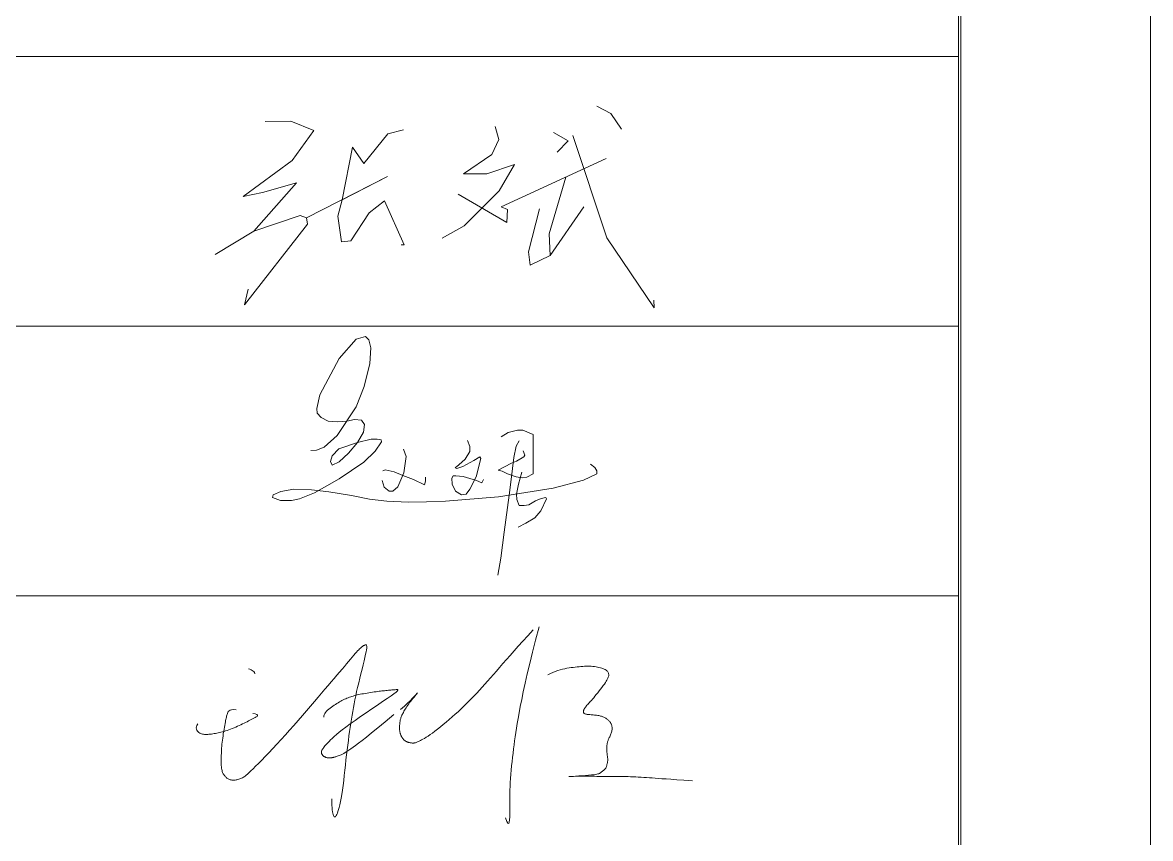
# Model space of a CAD drawing. Header units: millimetres. Extents: x 24 to 5990, y 50 to 4250.
# Drawn here: x 5694.5 to 5990, y 1116.1 to 1329.8 of the extents above; entities that cross this region are included whole.
import ezdxf

# ---------------------------------------------------------------- set-up
doc = ezdxf.new("R2010")
doc.units = ezdxf.units.MM
doc.linetypes.add('XKITLINE00', pattern=[0])
doc.layers.add('DrawingSheet', color=5, linetype='Continuous', lineweight=0)
doc.layers.add('OtherObjectType', color=1, linetype='Continuous', lineweight=0)

# ---------------------------------------------------------------- blocks, each defined once
blk = doc.blocks.new('*A3')
at = {"layer": 'DrawingSheet', "color": 5, "linetype": 'XKITLINE00', "lineweight": 0}
blk.add_line((5990, 50), (5990, 4250), dxfattribs=at)
blk = doc.blocks.new('*A5')
at = {"layer": 'OtherObjectType', "color": 7, "linetype": 'XKITLINE00', "lineweight": 0}
for p, q in [((5990, 50), (5990, 4250)), ((5939.69, 4202.98), (5939.69, 96)), ((5940.31, 4203.49), (5940.31, 96.51)), ((5399, 1320.9), (5939.69, 1320.9)), ((5844.97, 1307.89), (5848.66, 1305.91)), ((5758.09, 1303.87), (5764.81, 1303.97)), ((5764.81, 1303.97), (5770.78, 1301.48)), ((5848.66, 1305.91), (5851.45, 1301.84)), ((5770.78, 1301.48), (5765.12, 1293.6)), ((5783.95, 1292.82), (5790.2, 1300.58)), ((5790.2, 1300.58), (5794.32, 1301.67)), ((5818.36, 1302.52), (5819.29, 1299.14)), ((5833.62, 1300.92), (5837.42, 1298.81)), ((5819.29, 1299.14), (5817.44, 1295.24)), ((5837.42, 1298.81), (5834.6, 1295.85)), ((5838.63, 1300.16), (5847.55, 1273.38)), ((5778.23, 1283.34), (5780.91, 1297.16)), ((5780.91, 1297.16), (5783.95, 1292.82)), ((5817.44, 1295.24), (5810.01, 1290.15)), ((5765.12, 1293.6), (5752.31, 1284.23)), ((5816.14, 1290.15), (5823.42, 1292.58)), ((5823.42, 1292.58), (5819.4, 1285.71)), ((5819.91, 1281.45), (5847.36, 1294.15)), ((5768.9, 1278.58), (5790.12, 1289.41)), ((5790.12, 1289.41), (5778.23, 1283.34)), ((5810.01, 1290.15), (5816.14, 1290.15)), ((5832.47, 1274.38), (5836.85, 1289.29)), ((5766.28, 1287.78), (5755.09, 1275.08)), ((5757.39, 1285.25), (5766.28, 1287.78)), ((5766.28, 1287.78), (5766.28, 1287.78)), ((5819.4, 1285.71), (5810.2, 1276.51)), ((5752.31, 1284.23), (5757.39, 1285.25)), ((5778.23, 1283.34), (5777.08, 1279.02)), ((5785.31, 1279.94), (5789.33, 1283.02)), ((5789.33, 1283.02), (5794.48, 1271.5)), ((5808.61, 1284.83), (5821.38, 1277.41)), ((5780.5, 1272.62), (5785.31, 1279.94)), ((5821.56, 1280.76), (5819.91, 1281.45)), ((5821.38, 1277.41), (5821.56, 1280.76)), ((5829.96, 1280.97), (5827.03, 1269.69)), ((5832.7, 1268.73), (5841.53, 1281.52)), ((5769.13, 1276.91), (5752.62, 1255.79)), ((5755.09, 1275.08), (5767.26, 1279.26)), ((5767.26, 1279.26), (5768.9, 1278.58)), ((5768.9, 1278.58), (5769.13, 1276.91)), ((5777.08, 1279.02), (5778.07, 1272.31)), ((5755.09, 1275.08), (5745, 1268.99)), ((5745, 1268.99), (5755.09, 1275.08)), ((5810.2, 1276.51), (5804.42, 1273.28)), ((5832.7, 1268.73), (5832.47, 1274.38)), ((5778.07, 1272.31), (5780.5, 1272.62)), ((5794.48, 1271.5), (5793.71, 1271.57)), ((5847.55, 1273.38), (5860, 1255)), ((5827.03, 1269.69), (5827.47, 1266.25)), ((5827.47, 1266.25), (5832.7, 1268.73)), ((5752.62, 1255.79), (5753.65, 1259.9)), ((5860, 1255), (5859.86, 1257.08)), ((5399, 1250.27), (5939.69, 1250.27)), ((5784.31, 1247.49), (5781.87, 1246.85)), ((5785.22, 1246.68), (5784.31, 1247.49)), ((5781.87, 1246.85), (5777.43, 1241.78)), ((5785.74, 1244.54), (5785.22, 1246.68)), ((5785.46, 1240.48), (5785.74, 1244.54)), ((5777.43, 1241.78), (5772.36, 1232.26)), ((5784.01, 1234.43), (5785.46, 1240.48)), ((5772.36, 1232.26), (5771.56, 1228.72)), ((5781.9, 1229.12), (5784.01, 1234.43)), ((5771.56, 1228.72), (5771.66, 1227.48)), ((5771.66, 1227.48), (5772.73, 1226.29)), ((5776.96, 1221.64), (5781.9, 1229.12)), ((5772.73, 1226.29), (5774.53, 1225.33)), ((5774.53, 1225.33), (5777.01, 1225.19)), ((5777.01, 1225.19), (5779.43, 1225.38)), ((5779.43, 1225.38), (5781.46, 1225.78)), ((5781.46, 1225.78), (5783.28, 1225.65)), ((5783.28, 1225.65), (5784.12, 1224.52)), ((5784.12, 1224.52), (5783.84, 1222.44)), ((5773.48, 1218.57), (5776.96, 1221.64)), ((5783.84, 1222.44), (5782.25, 1219.78)), ((5782.25, 1219.78), (5785.83, 1220.61)), ((5785.83, 1220.61), (5787.39, 1220.61)), ((5787.39, 1220.61), (5788.44, 1220.51)), ((5788.44, 1220.51), (5788.55, 1219.91)), ((5819.88, 1221.28), (5821.7, 1222.36)), ((5821.7, 1222.36), (5824.2, 1223)), ((5824.2, 1223), (5825.61, 1223)), ((5825.61, 1223), (5828.32, 1221.87)), ((5828.32, 1221.87), (5828.32, 1211.56)), ((5770.04, 1217.71), (5771.54, 1217.75)), ((5771.54, 1217.75), (5773.48, 1218.57)), ((5775.61, 1216.27), (5777.39, 1218.15)), ((5777.39, 1218.15), (5782.25, 1219.78)), ((5782.25, 1219.78), (5779.93, 1216.94)), ((5786.89, 1217.46), (5783.89, 1214.6)), ((5788.55, 1219.91), (5786.89, 1217.46)), ((5794.34, 1218.05), (5795.01, 1216.07)), ((5811.07, 1220.32), (5811.69, 1218.69)), ((5811.69, 1218.69), (5811.69, 1217.41)), ((5823.83, 1218.77), (5823.2, 1215.87)), ((5824.57, 1220.21), (5823.83, 1218.77)), ((5826.07, 1216.46), (5825.68, 1217.59)), ((5775.14, 1214.81), (5775.61, 1216.27)), ((5775.64, 1213.85), (5775.14, 1214.81)), ((5777.46, 1214.7), (5775.64, 1213.85)), ((5779.93, 1216.94), (5777.46, 1214.7)), ((5783.89, 1214.6), (5777.49, 1210.22)), ((5795.01, 1216.07), (5794.42, 1211.8)), ((5810.44, 1215.43), (5808.82, 1213.94)), ((5809.87, 1213.52), (5812.74, 1215.1)), ((5811.69, 1217.41), (5810.44, 1215.43)), ((5812.74, 1215.1), (5814.33, 1215.98)), ((5814.58, 1215.57), (5813.31, 1210.76)), ((5814.33, 1215.98), (5814.58, 1215.57)), ((5823.2, 1215.87), (5822.47, 1210.09)), ((5822.64, 1214.38), (5823.95, 1214.9)), ((5823.95, 1214.9), (5825.87, 1215.99)), ((5825.87, 1215.99), (5826.07, 1216.46)), ((5788.91, 1212.34), (5789.51, 1212.61)), ((5789.51, 1212.61), (5791.85, 1212.08)), ((5791.85, 1212.08), (5794.15, 1211.17)), ((5794.42, 1211.8), (5792.84, 1208.19)), ((5808.82, 1213.94), (5807.86, 1213.17)), ((5807.86, 1213.17), (5808.29, 1212.98)), ((5808.29, 1212.98), (5809.87, 1213.52)), ((5819.09, 1212.5), (5822.64, 1214.38)), ((5820.13, 1212.29), (5819.09, 1212.5)), ((5821.59, 1211.55), (5820.13, 1212.29)), ((5825.32, 1212.01), (5824.41, 1208.89)), ((5828.32, 1211.56), (5826.64, 1210.71)), ((5844.42, 1213.25), (5843.29, 1214.07)), ((5845, 1212.31), (5844.42, 1213.25)), ((5844.92, 1211.53), (5845, 1212.31)), ((5777.49, 1210.22), (5771, 1206.57)), ((5789.24, 1208.05), (5788.69, 1209.85)), ((5794.15, 1211.17), (5796.94, 1210.1)), ((5796.94, 1210.1), (5799.85, 1208.72)), ((5799.85, 1208.72), (5800.07, 1209.67)), ((5800.07, 1209.67), (5800.07, 1210.71)), ((5806.94, 1210.4), (5807.28, 1211.08)), ((5807.06, 1208.83), (5806.94, 1210.4)), ((5807.93, 1207.03), (5807.06, 1208.83)), ((5807.28, 1211.08), (5808.01, 1211.08)), ((5808.01, 1211.08), (5809.9, 1210.84)), ((5809.9, 1210.84), (5813.41, 1209.86)), ((5813.31, 1210.76), (5811.68, 1207.51)), ((5813.41, 1209.86), (5814.81, 1209.22)), ((5814.81, 1209.22), (5815.24, 1210.08)), ((5823.84, 1210.8), (5821.59, 1211.55)), ((5822.47, 1210.09), (5821.98, 1205.95)), ((5825.49, 1210.5), (5823.84, 1210.8)), ((5824.41, 1208.89), (5823.95, 1206.27)), ((5826.64, 1210.71), (5825.49, 1210.5)), ((5833.52, 1207.81), (5841.5, 1209.9)), ((5841.5, 1209.9), (5844.92, 1211.53)), ((5760, 1205.36), (5760.15, 1206.03)), ((5760.15, 1206.03), (5762.17, 1206.95)), ((5762.17, 1206.95), (5765.53, 1207.55)), ((5765.53, 1207.55), (5770.16, 1207.42)), ((5771, 1206.57), (5767.08, 1205.03)), ((5770.16, 1207.42), (5774.76, 1206.83)), ((5774.76, 1206.83), (5780.64, 1205.88)), ((5780.64, 1205.88), (5785.37, 1204.96)), ((5790.52, 1207.03), (5789.24, 1208.05)), ((5791.53, 1207.03), (5790.52, 1207.03)), ((5792.84, 1208.19), (5791.53, 1207.03)), ((5809.5, 1206.07), (5807.93, 1207.03)), ((5810.7, 1206.28), (5809.5, 1206.07)), ((5811.68, 1207.51), (5810.7, 1206.28)), ((5819.22, 1205.55), (5833.52, 1207.81)), ((5821.98, 1205.95), (5820.72, 1196.29)), ((5823.95, 1206.27), (5823.99, 1204.85)), ((5762.12, 1204.55), (5760, 1205.36)), ((5764.94, 1204.55), (5762.12, 1204.55)), ((5767.08, 1205.03), (5764.94, 1204.55)), ((5785.37, 1204.96), (5789.92, 1204.43)), ((5789.92, 1204.43), (5795.56, 1204.14)), ((5795.56, 1204.14), (5800.3, 1204.26)), ((5800.3, 1204.26), (5805.3, 1204.45)), ((5805.3, 1204.45), (5819.22, 1205.55)), ((5823.99, 1204.85), (5824.57, 1203.31)), ((5824.57, 1203.31), (5825.95, 1203.31)), ((5825.95, 1203.31), (5827.14, 1203.46)), ((5827.14, 1203.46), (5828.86, 1204.53)), ((5828.86, 1204.53), (5830.38, 1205.13)), ((5831.79, 1205), (5830.29, 1201.91)), ((5830.38, 1205.13), (5831.59, 1205.33)), ((5831.59, 1205.33), (5831.79, 1205)), ((5828.71, 1200.07), (5826.37, 1198.62)), ((5830.29, 1201.91), (5828.71, 1200.07)), ((5826.37, 1198.62), (5824.33, 1197.62)), ((5820.72, 1196.29), (5819.81, 1189.44)), ((5819.81, 1189.44), (5819.05, 1185)), ((5399, 1179.64), (5939.69, 1179.64)), ((5826.85, 1169.16), (5828.24, 1170.67)), ((5829.82, 1171.48), (5828.9, 1168.02)), ((5824.38, 1166.42), (5825.57, 1167.75)), ((5825.57, 1167.75), (5826.85, 1169.16)), ((5828.9, 1168.02), (5828.09, 1164.82)), ((5781.28, 1164.05), (5781.65, 1164.48)), ((5781.65, 1164.48), (5781.99, 1164.85)), ((5781.99, 1164.85), (5782.29, 1165.18)), ((5782.29, 1165.18), (5782.56, 1165.46)), ((5782.56, 1165.46), (5782.8, 1165.7)), ((5782.8, 1165.7), (5783.02, 1165.91)), ((5783.02, 1165.91), (5783.22, 1166.08)), ((5783.22, 1166.08), (5783.39, 1166.23)), ((5783.39, 1166.23), (5783.56, 1166.36)), ((5783.56, 1166.36), (5783.71, 1166.48)), ((5783.71, 1166.48), (5783.85, 1166.57)), ((5783.85, 1166.57), (5783.99, 1166.65)), ((5783.99, 1166.65), (5784.11, 1166.71)), ((5784.11, 1166.71), (5784.22, 1166.75)), ((5784.39, 1164.31), (5784.21, 1163.5)), ((5784.22, 1166.75), (5784.33, 1166.77)), ((5784.33, 1166.77), (5784.42, 1166.77)), ((5784.53, 1164.98), (5784.39, 1164.31)), ((5784.42, 1166.77), (5784.5, 1166.74)), ((5784.5, 1166.74), (5784.57, 1166.69)), ((5784.62, 1165.51), (5784.53, 1164.98)), ((5784.57, 1166.69), (5784.63, 1166.6)), ((5784.67, 1165.92), (5784.62, 1165.51)), ((5784.63, 1166.6), (5784.67, 1166.45)), ((5784.67, 1166.45), (5784.68, 1166.23)), ((5784.68, 1166.23), (5784.67, 1165.92)), ((5822.24, 1164.02), (5823.27, 1165.18)), ((5823.27, 1165.18), (5824.38, 1166.42)), ((5828.09, 1164.82), (5827.37, 1161.88)), ((5778.82, 1161.15), (5779.39, 1161.83)), ((5779.39, 1161.83), (5779.92, 1162.46)), ((5779.92, 1162.46), (5780.41, 1163.04)), ((5780.41, 1163.04), (5780.86, 1163.57)), ((5780.86, 1163.57), (5781.28, 1164.05)), ((5783.73, 1161.51), (5783.45, 1160.39)), ((5783.98, 1162.55), (5783.73, 1161.51)), ((5784.21, 1163.5), (5783.98, 1162.55)), ((5819.49, 1160.87), (5820.36, 1161.87)), ((5820.36, 1161.87), (5821.27, 1162.91)), ((5821.27, 1162.91), (5822.24, 1164.02)), ((5827.37, 1161.88), (5826.73, 1159.18)), ((5753.7, 1160.52), (5754.06, 1160.4)), ((5754.06, 1160.4), (5754.38, 1160.25)), ((5754.38, 1160.25), (5754.66, 1160.1)), ((5754.66, 1160.1), (5754.9, 1159.93)), ((5754.9, 1159.93), (5755.1, 1159.76)), ((5755.1, 1159.76), (5755.24, 1159.58)), ((5755.24, 1159.58), (5755.33, 1159.4)), ((5755.33, 1159.4), (5755.36, 1159.23)), ((5776.15, 1158), (5776.87, 1158.86)), ((5776.87, 1158.86), (5777.56, 1159.66)), ((5777.56, 1159.66), (5778.21, 1160.43)), ((5778.21, 1160.43), (5778.82, 1161.15)), ((5783.16, 1159.22), (5782.86, 1158.02)), ((5783.45, 1160.39), (5783.16, 1159.22)), ((5817.08, 1158.12), (5817.86, 1159)), ((5817.86, 1159), (5818.66, 1159.92)), ((5818.66, 1159.92), (5819.49, 1160.87)), ((5826.73, 1159.18), (5826.17, 1156.72)), ((5832.14, 1158.89), (5832.79, 1159.25)), ((5832.79, 1159.25), (5833.43, 1159.56)), ((5833.43, 1159.56), (5834.07, 1159.82)), ((5834.07, 1159.82), (5834.7, 1160.04)), ((5834.7, 1160.04), (5835.32, 1160.22)), ((5835.32, 1160.22), (5835.93, 1160.38)), ((5835.93, 1160.38), (5836.53, 1160.51)), ((5836.53, 1160.51), (5837.11, 1160.63)), ((5837.11, 1160.63), (5837.68, 1160.73)), ((5837.68, 1160.73), (5838.23, 1160.82)), ((5838.23, 1160.82), (5838.77, 1160.89)), ((5838.77, 1160.89), (5839.29, 1160.96)), ((5839.29, 1160.96), (5839.8, 1161.02)), ((5839.8, 1161.02), (5840.3, 1161.06)), ((5840.3, 1161.06), (5840.79, 1161.1)), ((5840.79, 1161.1), (5841.26, 1161.13)), ((5841.26, 1161.13), (5841.73, 1161.16)), ((5841.73, 1161.16), (5842.19, 1161.17)), ((5842.19, 1161.17), (5842.63, 1161.18)), ((5842.63, 1161.18), (5843.07, 1161.18)), ((5843.07, 1161.18), (5843.5, 1161.16)), ((5843.5, 1161.16), (5843.92, 1161.13)), ((5843.92, 1161.13), (5844.34, 1161.09)), ((5844.34, 1161.09), (5844.74, 1161.04)), ((5844.74, 1161.04), (5845.14, 1160.97)), ((5845.14, 1160.97), (5845.52, 1160.88)), ((5845.52, 1160.88), (5845.89, 1160.79)), ((5845.89, 1160.79), (5846.24, 1160.68)), ((5846.24, 1160.68), (5846.57, 1160.56)), ((5846.57, 1160.56), (5846.87, 1160.43)), ((5846.87, 1160.43), (5847.14, 1160.3)), ((5847.14, 1160.3), (5847.37, 1160.16)), ((5847.37, 1160.16), (5847.56, 1160.01)), ((5847.56, 1160.01), (5847.72, 1159.86)), ((5847.72, 1159.86), (5847.84, 1159.71)), ((5847.84, 1159.71), (5847.94, 1159.55)), ((5847.94, 1159.55), (5848.01, 1159.39)), ((5848.02, 1158.51), (5847.97, 1158.31)), ((5848.01, 1159.39), (5848.05, 1159.22)), ((5848.06, 1158.7), (5848.02, 1158.51)), ((5848.05, 1159.22), (5848.07, 1159.05)), ((5848.07, 1158.88), (5848.06, 1158.7)), ((5848.07, 1159.05), (5848.07, 1158.88)), ((5773.73, 1155.17), (5774.58, 1156.16)), ((5774.58, 1156.16), (5775.38, 1157.1)), ((5775.38, 1157.1), (5776.15, 1158)), ((5782.29, 1155.65), (5782.03, 1154.53)), ((5782.57, 1156.82), (5782.29, 1155.65)), ((5782.86, 1158.02), (5782.57, 1156.82)), ((5814.19, 1154.89), (5814.89, 1155.66)), ((5814.89, 1155.66), (5815.6, 1156.45)), ((5815.6, 1156.45), (5816.33, 1157.27)), ((5816.33, 1157.27), (5817.08, 1158.12)), ((5826.17, 1156.72), (5825.69, 1154.48)), ((5846.29, 1155.64), (5845.93, 1155.17)), ((5846.62, 1156.09), (5846.29, 1155.64)), ((5846.93, 1156.52), (5846.62, 1156.09)), ((5847.2, 1156.91), (5846.93, 1156.52)), ((5847.43, 1157.26), (5847.2, 1156.91)), ((5847.62, 1157.57), (5847.43, 1157.26)), ((5847.77, 1157.84), (5847.62, 1157.57)), ((5847.88, 1158.09), (5847.77, 1157.84)), ((5847.97, 1158.31), (5847.88, 1158.09)), ((5770.95, 1151.91), (5771.92, 1153.04)), ((5771.92, 1153.04), (5772.85, 1154.13)), ((5772.85, 1154.13), (5773.73, 1155.17)), ((5778.52, 1152.37), (5778.85, 1152.53)), ((5778.85, 1152.53), (5779.18, 1152.68)), ((5779.18, 1152.68), (5779.5, 1152.81)), ((5779.5, 1152.81), (5779.82, 1152.94)), ((5779.82, 1152.94), (5780.14, 1153.06)), ((5780.14, 1153.06), (5780.47, 1153.18)), ((5780.47, 1153.18), (5780.79, 1153.28)), ((5780.79, 1153.28), (5781.12, 1153.38)), ((5781.12, 1153.38), (5781.46, 1153.48)), ((5781.46, 1153.48), (5781.81, 1153.57)), ((5781.8, 1153.44), (5781.58, 1152.39)), ((5782.03, 1154.53), (5781.8, 1153.44)), ((5781.81, 1153.57), (5782.18, 1153.66)), ((5782.18, 1153.66), (5782.56, 1153.74)), ((5782.56, 1153.74), (5782.95, 1153.83)), ((5782.95, 1153.83), (5783.38, 1153.91)), ((5783.38, 1153.91), (5783.82, 1153.99)), ((5783.82, 1153.99), (5784.28, 1154.08)), ((5784.28, 1154.08), (5784.76, 1154.16)), ((5784.76, 1154.16), (5785.24, 1154.24)), ((5785.24, 1154.24), (5785.72, 1154.31)), ((5785.72, 1154.31), (5786.2, 1154.39)), ((5786.2, 1154.39), (5786.66, 1154.45)), ((5786.66, 1154.45), (5787.11, 1154.51)), ((5787.11, 1154.51), (5787.53, 1154.57)), ((5787.53, 1154.57), (5787.92, 1154.62)), ((5787.92, 1154.62), (5788.3, 1154.66)), ((5788.3, 1154.66), (5788.66, 1154.7)), ((5788.66, 1154.7), (5789.01, 1154.74)), ((5790.04, 1152.72), (5788.83, 1151.9)), ((5789.01, 1154.74), (5789.35, 1154.78)), ((5789.35, 1154.78), (5789.68, 1154.81)), ((5789.68, 1154.81), (5790.01, 1154.84)), ((5790.01, 1154.84), (5790.34, 1154.87)), ((5791.05, 1153.42), (5790.04, 1152.72)), ((5790.34, 1154.87), (5790.66, 1154.9)), ((5790.66, 1154.9), (5790.98, 1154.93)), ((5790.98, 1154.93), (5791.29, 1154.96)), ((5791.81, 1153.97), (5791.05, 1153.42)), ((5791.29, 1154.96), (5791.58, 1154.99)), ((5791.58, 1154.99), (5791.86, 1155.01)), ((5792.34, 1154.39), (5791.81, 1153.97)), ((5791.86, 1155.01), (5792.13, 1155.03)), ((5792.13, 1155.03), (5792.38, 1155.05)), ((5792.67, 1154.68), (5792.34, 1154.39)), ((5792.38, 1155.05), (5792.6, 1155.06)), ((5792.6, 1155.06), (5792.77, 1155.05)), ((5792.84, 1154.88), (5792.67, 1154.68)), ((5792.77, 1155.05), (5792.86, 1154.99)), ((5792.86, 1154.99), (5792.84, 1154.88)), ((5796.1, 1152.24), (5796.7, 1152.84)), ((5796.76, 1152.76), (5796.47, 1152.38)), ((5796.7, 1152.84), (5797.18, 1153.34)), ((5797.06, 1153.12), (5796.76, 1152.76)), ((5797.34, 1153.46), (5797.06, 1153.12)), ((5797.18, 1153.34), (5797.54, 1153.73)), ((5797.58, 1153.75), (5797.34, 1153.46)), ((5797.54, 1153.73), (5797.8, 1154.01)), ((5797.78, 1153.99), (5797.58, 1153.75)), ((5797.91, 1154.15), (5797.78, 1153.99)), ((5797.8, 1154.01), (5797.94, 1154.17)), ((5797.97, 1154.21), (5797.91, 1154.15)), ((5797.94, 1154.17), (5797.97, 1154.21)), ((5811.44, 1152), (5812.13, 1152.7)), ((5812.13, 1152.7), (5812.81, 1153.41)), ((5812.81, 1153.41), (5813.5, 1154.14)), ((5813.5, 1154.14), (5814.19, 1154.89)), ((5825.27, 1152.45), (5824.91, 1150.62)), ((5825.69, 1154.48), (5825.27, 1152.45)), ((5843.81, 1152.58), (5843.52, 1152.24)), ((5844.13, 1152.94), (5843.81, 1152.58)), ((5844.46, 1153.34), (5844.13, 1152.94)), ((5844.82, 1153.77), (5844.46, 1153.34)), ((5845.19, 1154.23), (5844.82, 1153.77)), ((5845.56, 1154.7), (5845.19, 1154.23)), ((5845.93, 1155.17), (5845.56, 1154.7)), ((5748.6, 1149.5), (5748.4, 1149.3)), ((5748.89, 1149.66), (5748.6, 1149.5)), ((5749.28, 1149.77), (5748.89, 1149.66)), ((5749.8, 1149.82), (5749.28, 1149.77)), ((5750.48, 1149.8), (5749.8, 1149.82)), ((5767.81, 1148.24), (5768.88, 1149.5)), ((5768.88, 1149.5), (5769.93, 1150.72)), ((5769.93, 1150.72), (5770.95, 1151.91)), ((5774.14, 1149.39), (5774.42, 1149.67)), ((5774.42, 1149.67), (5774.74, 1149.95)), ((5774.74, 1149.95), (5775.07, 1150.21)), ((5775.07, 1150.21), (5775.41, 1150.47)), ((5775.41, 1150.47), (5775.75, 1150.72)), ((5775.75, 1150.72), (5776.1, 1150.96)), ((5776.1, 1150.96), (5776.45, 1151.2)), ((5776.45, 1151.2), (5776.81, 1151.42)), ((5776.81, 1151.42), (5777.16, 1151.63)), ((5777.16, 1151.63), (5777.51, 1151.83)), ((5777.51, 1151.83), (5777.85, 1152.03)), ((5777.85, 1152.03), (5778.19, 1152.2)), ((5778.19, 1152.2), (5778.52, 1152.37)), ((5781.18, 1150.35), (5781, 1149.34)), ((5781.37, 1151.36), (5781.18, 1150.35)), ((5781.58, 1152.39), (5781.37, 1151.36)), ((5786.02, 1150), (5784.52, 1148.99)), ((5787.47, 1150.98), (5786.02, 1150)), ((5788.83, 1151.9), (5787.47, 1150.98)), ((5793.55, 1149.88), (5794.53, 1150.75)), ((5794.6, 1149.66), (5794.43, 1149.37)), ((5794.53, 1150.75), (5795.37, 1151.54)), ((5794.78, 1149.96), (5794.6, 1149.66)), ((5794.98, 1150.27), (5794.78, 1149.96)), ((5795.19, 1150.6), (5794.98, 1150.27)), ((5795.42, 1150.94), (5795.19, 1150.6)), ((5795.37, 1151.54), (5796.1, 1152.24)), ((5795.66, 1151.29), (5795.42, 1150.94)), ((5795.92, 1151.65), (5795.66, 1151.29)), ((5796.19, 1152.01), (5795.92, 1151.65)), ((5796.47, 1152.38), (5796.19, 1152.01)), ((5808.6, 1149.27), (5809.33, 1149.94)), ((5809.33, 1149.94), (5810.04, 1150.62)), ((5810.04, 1150.62), (5810.75, 1151.31)), ((5810.75, 1151.31), (5811.44, 1152)), ((5824.91, 1150.62), (5824.6, 1148.99)), ((5841.49, 1149.57), (5841.46, 1149.44)), ((5841.53, 1149.7), (5841.49, 1149.57)), ((5841.58, 1149.83), (5841.53, 1149.7)), ((5841.65, 1149.96), (5841.58, 1149.83)), ((5841.73, 1150.1), (5841.65, 1149.96)), ((5841.82, 1150.24), (5841.73, 1150.1)), ((5841.93, 1150.4), (5841.82, 1150.24)), ((5842.06, 1150.56), (5841.93, 1150.4)), ((5842.2, 1150.74), (5842.06, 1150.56)), ((5842.37, 1150.94), (5842.2, 1150.74)), ((5842.56, 1151.16), (5842.37, 1150.94)), ((5842.77, 1151.39), (5842.56, 1151.16)), ((5843, 1151.65), (5842.77, 1151.39)), ((5843.25, 1151.93), (5843, 1151.65)), ((5843.52, 1152.24), (5843.25, 1151.93)), ((5747.63, 1146.58), (5747.55, 1146.16)), ((5747.7, 1146.94), (5747.63, 1146.58)), ((5747.77, 1147.27), (5747.7, 1146.94)), ((5747.84, 1147.56), (5747.77, 1147.27)), ((5747.91, 1147.83), (5747.84, 1147.56)), ((5747.97, 1148.09), (5747.91, 1147.83)), ((5748.04, 1148.34), (5747.97, 1148.09)), ((5748.1, 1148.58), (5748.04, 1148.34)), ((5748.17, 1148.83), (5748.1, 1148.58)), ((5748.26, 1149.07), (5748.17, 1148.83)), ((5748.4, 1149.3), (5748.26, 1149.07)), ((5752.95, 1146.46), (5753.32, 1146.65)), ((5753.32, 1146.65), (5753.67, 1146.84)), ((5753.67, 1146.84), (5754.02, 1147.02)), ((5754.02, 1147.02), (5754.37, 1147.2)), ((5754.37, 1147.2), (5754.71, 1147.38)), ((5754.71, 1147.38), (5755.06, 1147.55)), ((5755.46, 1148.68), (5754.79, 1148.84)), ((5755.06, 1147.55), (5755.4, 1147.72)), ((5755.4, 1147.72), (5755.71, 1147.89)), ((5755.87, 1148.52), (5755.46, 1148.68)), ((5755.71, 1147.89), (5755.95, 1148.05)), ((5756.06, 1148.37), (5755.87, 1148.52)), ((5755.95, 1148.05), (5756.08, 1148.21)), ((5756.08, 1148.21), (5756.06, 1148.37)), ((5765.59, 1145.7), (5766.71, 1146.97)), ((5766.71, 1146.97), (5767.81, 1148.24)), ((5773.41, 1147.83), (5773.43, 1148.16)), ((5773.43, 1148.16), (5773.52, 1148.48)), ((5773.52, 1148.48), (5773.68, 1148.79)), ((5773.68, 1148.79), (5773.88, 1149.1)), ((5773.88, 1149.1), (5774.14, 1149.39)), ((5781.63, 1147), (5780.33, 1146.09)), ((5780.66, 1147.29), (5780.5, 1146.25)), ((5780.83, 1148.32), (5780.66, 1147.29)), ((5781, 1149.34), (5780.83, 1148.32)), ((5783.04, 1147.98), (5781.63, 1147)), ((5784.52, 1148.99), (5783.04, 1147.98)), ((5787.54, 1145.03), (5789.47, 1146.62)), ((5789.47, 1146.62), (5791.77, 1148.51)), ((5793.4, 1146.71), (5793.37, 1146.52)), ((5793.43, 1146.9), (5793.4, 1146.71)), ((5793.47, 1147.1), (5793.43, 1146.9)), ((5793.52, 1147.29), (5793.47, 1147.1)), ((5793.58, 1147.49), (5793.52, 1147.29)), ((5793.64, 1147.7), (5793.58, 1147.49)), ((5793.72, 1147.91), (5793.64, 1147.7)), ((5793.81, 1148.13), (5793.72, 1147.91)), ((5793.91, 1148.36), (5793.81, 1148.13)), ((5794.02, 1148.59), (5793.91, 1148.36)), ((5794.14, 1148.84), (5794.02, 1148.59)), ((5794.28, 1149.1), (5794.14, 1148.84)), ((5794.43, 1149.37), (5794.28, 1149.1)), ((5804.73, 1145.91), (5805.51, 1146.56)), ((5805.51, 1146.56), (5806.3, 1147.22)), ((5806.3, 1147.22), (5807.08, 1147.9)), ((5807.08, 1147.9), (5807.85, 1148.59)), ((5807.85, 1148.59), (5808.6, 1149.27)), ((5824.33, 1147.52), (5824.1, 1146.18)), ((5824.6, 1148.99), (5824.33, 1147.52)), ((5841.46, 1149.44), (5841.45, 1149.31)), ((5841.45, 1149.31), (5841.46, 1149.2)), ((5841.46, 1149.2), (5841.48, 1149.08)), ((5841.48, 1149.08), (5841.52, 1148.98)), ((5841.52, 1148.98), (5841.58, 1148.89)), ((5841.58, 1148.89), (5841.67, 1148.81)), ((5841.67, 1148.81), (5841.78, 1148.74)), ((5841.78, 1148.74), (5841.92, 1148.69)), ((5841.92, 1148.69), (5842.07, 1148.64)), ((5842.07, 1148.64), (5842.25, 1148.61)), ((5842.25, 1148.61), (5842.45, 1148.58)), ((5842.45, 1148.58), (5842.67, 1148.55)), ((5842.67, 1148.55), (5842.91, 1148.53)), ((5842.91, 1148.53), (5843.16, 1148.51)), ((5843.16, 1148.51), (5843.44, 1148.48)), ((5843.44, 1148.48), (5843.72, 1148.46)), ((5843.72, 1148.46), (5844.01, 1148.43)), ((5844.01, 1148.43), (5844.31, 1148.4)), ((5844.31, 1148.4), (5844.6, 1148.37)), ((5844.6, 1148.37), (5844.89, 1148.34)), ((5844.89, 1148.34), (5845.18, 1148.29)), ((5845.18, 1148.29), (5845.45, 1148.25)), ((5845.45, 1148.25), (5845.7, 1148.2)), ((5845.7, 1148.2), (5845.94, 1148.14)), ((5845.94, 1148.14), (5846.16, 1148.08)), ((5846.16, 1148.08), (5846.37, 1148.01)), ((5846.37, 1148.01), (5846.57, 1147.94)), ((5846.57, 1147.94), (5846.77, 1147.85)), ((5846.77, 1147.85), (5846.95, 1147.76)), ((5846.95, 1147.76), (5847.13, 1147.66)), ((5847.13, 1147.66), (5847.31, 1147.55)), ((5847.31, 1147.55), (5847.48, 1147.44)), ((5847.48, 1147.44), (5847.64, 1147.32)), ((5847.64, 1147.32), (5847.8, 1147.2)), ((5847.8, 1147.2), (5847.95, 1147.07)), ((5847.95, 1147.07), (5848.08, 1146.94)), ((5848.08, 1146.94), (5848.21, 1146.81)), ((5848.21, 1146.81), (5848.32, 1146.68)), ((5848.32, 1146.68), (5848.42, 1146.55)), ((5848.42, 1146.55), (5848.51, 1146.43)), ((5740.03, 1145.34), (5740, 1145.01)), ((5740, 1145.01), (5740.05, 1144.71)), ((5740.16, 1145.69), (5740.03, 1145.34)), ((5740.05, 1144.71), (5740.16, 1144.44)), ((5740.39, 1146.07), (5740.16, 1145.69)), ((5740.16, 1144.44), (5740.31, 1144.21)), ((5740.31, 1144.21), (5740.51, 1144)), ((5740.51, 1144), (5740.72, 1143.82)), ((5740.72, 1143.82), (5740.94, 1143.67)), ((5740.94, 1143.67), (5741.17, 1143.55)), ((5744.66, 1143.53), (5745.02, 1143.59)), ((5745.02, 1143.59), (5745.38, 1143.66)), ((5745.38, 1143.66), (5745.74, 1143.74)), ((5745.74, 1143.74), (5746.11, 1143.82)), ((5746.11, 1143.82), (5746.49, 1143.91)), ((5746.49, 1143.91), (5746.88, 1144.01)), ((5746.88, 1144.01), (5747.28, 1144.11)), ((5747.19, 1144.1), (5747.1, 1143.52)), ((5747.28, 1144.66), (5747.19, 1144.1)), ((5747.37, 1145.2), (5747.28, 1144.66)), ((5747.28, 1144.11), (5747.69, 1144.24)), ((5747.46, 1145.7), (5747.37, 1145.2)), ((5747.55, 1146.16), (5747.46, 1145.7)), ((5747.69, 1144.24), (5748.11, 1144.37)), ((5748.11, 1144.37), (5748.54, 1144.52)), ((5748.54, 1144.52), (5748.99, 1144.68)), ((5748.99, 1144.68), (5749.45, 1144.86)), ((5749.45, 1144.86), (5749.91, 1145.05)), ((5749.91, 1145.05), (5750.38, 1145.24)), ((5750.38, 1145.24), (5750.84, 1145.45)), ((5750.84, 1145.45), (5751.29, 1145.65)), ((5751.29, 1145.65), (5751.73, 1145.86)), ((5751.73, 1145.86), (5752.16, 1146.06)), ((5752.16, 1146.06), (5752.56, 1146.26)), ((5752.56, 1146.26), (5752.95, 1146.46)), ((5763.36, 1143.17), (5764.48, 1144.43)), ((5764.48, 1144.43), (5765.59, 1145.7)), ((5777.41, 1143.87), (5776.71, 1143.28)), ((5778.24, 1144.52), (5777.41, 1143.87)), ((5779.21, 1145.26), (5778.24, 1144.52)), ((5780.33, 1146.09), (5779.21, 1145.26)), ((5780.18, 1144.07), (5780.02, 1142.93)), ((5780.34, 1145.17), (5780.18, 1144.07)), ((5780.5, 1146.25), (5780.34, 1145.17)), ((5784.58, 1142.63), (5785.92, 1143.71)), ((5785.92, 1143.71), (5787.54, 1145.03)), ((5793.28, 1145.16), (5793.27, 1144.97)), ((5793.27, 1144.97), (5793.28, 1144.78)), ((5793.29, 1145.55), (5793.28, 1145.36)), ((5793.28, 1145.36), (5793.28, 1145.16)), ((5793.28, 1144.78), (5793.29, 1144.6)), ((5793.3, 1145.75), (5793.29, 1145.55)), ((5793.29, 1144.6), (5793.3, 1144.42)), ((5793.31, 1145.94), (5793.3, 1145.75)), ((5793.3, 1144.42), (5793.31, 1144.25)), ((5793.33, 1146.14), (5793.31, 1145.94)), ((5793.31, 1144.25), (5793.34, 1144.08)), ((5793.35, 1146.33), (5793.33, 1146.14)), ((5793.34, 1144.08), (5793.36, 1143.91)), ((5793.37, 1146.52), (5793.35, 1146.33)), ((5793.36, 1143.91), (5793.4, 1143.75)), ((5793.4, 1143.75), (5793.43, 1143.6)), ((5793.43, 1143.6), (5793.48, 1143.44)), ((5801.29, 1143.26), (5801.89, 1143.68)), ((5801.89, 1143.68), (5802.54, 1144.17)), ((5802.54, 1144.17), (5803.23, 1144.71)), ((5803.23, 1144.71), (5803.97, 1145.29)), ((5803.97, 1145.29), (5804.73, 1145.91)), ((5823.73, 1143.82), (5823.58, 1142.73)), ((5823.9, 1144.96), (5823.73, 1143.82)), ((5824.1, 1146.18), (5823.9, 1144.96)), ((5848.51, 1146.43), (5848.59, 1146.3)), ((5848.59, 1146.3), (5848.65, 1146.18)), ((5848.72, 1143.68), (5848.63, 1143.44)), ((5848.65, 1146.18), (5848.71, 1146.06)), ((5848.71, 1146.06), (5848.76, 1145.93)), ((5848.8, 1143.93), (5848.72, 1143.68)), ((5848.76, 1145.93), (5848.81, 1145.8)), ((5848.87, 1144.16), (5848.8, 1143.93)), ((5848.81, 1145.8), (5848.85, 1145.67)), ((5848.85, 1145.67), (5848.89, 1145.54)), ((5848.92, 1144.38), (5848.87, 1144.16)), ((5848.89, 1145.54), (5848.93, 1145.4)), ((5848.96, 1144.58), (5848.92, 1144.38)), ((5848.93, 1145.4), (5848.95, 1145.26)), ((5848.95, 1145.26), (5848.97, 1145.1)), ((5848.98, 1144.77), (5848.96, 1144.58)), ((5848.97, 1145.1), (5848.98, 1144.94)), ((5848.98, 1144.94), (5848.98, 1144.77)), ((5741.17, 1143.55), (5741.4, 1143.46)), ((5741.4, 1143.46), (5741.65, 1143.39)), ((5741.65, 1143.39), (5741.9, 1143.35)), ((5741.9, 1143.35), (5742.16, 1143.32)), ((5742.16, 1143.32), (5742.43, 1143.31)), ((5742.43, 1143.31), (5742.72, 1143.31)), ((5742.72, 1143.31), (5743.02, 1143.32)), ((5743.02, 1143.32), (5743.33, 1143.35)), ((5743.33, 1143.35), (5743.65, 1143.38)), ((5743.65, 1143.38), (5743.98, 1143.42)), ((5743.98, 1143.42), (5744.32, 1143.47)), ((5744.32, 1143.47), (5744.66, 1143.53)), ((5746.75, 1140.73), (5746.7, 1140.23)), ((5746.8, 1141.25), (5746.75, 1140.73)), ((5746.86, 1141.8), (5746.8, 1141.25)), ((5746.94, 1142.36), (5746.86, 1141.8)), ((5747.02, 1142.94), (5746.94, 1142.36)), ((5747.1, 1143.52), (5747.02, 1142.94)), ((5760.09, 1139.62), (5761.16, 1140.76)), ((5761.16, 1140.76), (5762.25, 1141.95)), ((5762.25, 1141.95), (5763.36, 1143.17)), ((5774.2, 1140.84), (5773.95, 1140.56)), ((5774.5, 1141.15), (5774.2, 1140.84)), ((5774.82, 1141.5), (5774.5, 1141.15)), ((5775.19, 1141.87), (5774.82, 1141.5)), ((5775.62, 1142.29), (5775.19, 1141.87)), ((5776.12, 1142.76), (5775.62, 1142.29)), ((5776.71, 1143.28), (5776.12, 1142.76)), ((5779.86, 1141.76), (5779.7, 1140.55)), ((5780.02, 1142.93), (5779.86, 1141.76)), ((5781.77, 1140.44), (5782.55, 1141.03)), ((5782.55, 1141.03), (5783.47, 1141.75)), ((5783.47, 1141.75), (5784.58, 1142.63)), ((5793.48, 1143.44), (5793.53, 1143.3)), ((5793.53, 1143.3), (5793.59, 1143.15)), ((5793.59, 1143.15), (5793.65, 1143.01)), ((5793.65, 1143.01), (5793.72, 1142.87)), ((5793.72, 1142.87), (5793.79, 1142.74)), ((5793.79, 1142.74), (5793.87, 1142.61)), ((5793.87, 1142.61), (5793.95, 1142.49)), ((5793.95, 1142.49), (5794.04, 1142.37)), ((5794.04, 1142.37), (5794.13, 1142.25)), ((5794.13, 1142.25), (5794.22, 1142.14)), ((5794.22, 1142.14), (5794.32, 1142.03)), ((5794.32, 1142.03), (5794.42, 1141.93)), ((5794.42, 1141.93), (5794.52, 1141.84)), ((5794.52, 1141.84), (5794.62, 1141.75)), ((5794.62, 1141.75), (5794.72, 1141.66)), ((5794.72, 1141.66), (5794.83, 1141.59)), ((5794.83, 1141.59), (5794.94, 1141.52)), ((5794.94, 1141.52), (5795.05, 1141.45)), ((5795.05, 1141.45), (5795.16, 1141.4)), ((5795.16, 1141.4), (5795.27, 1141.35)), ((5795.27, 1141.35), (5795.39, 1141.3)), ((5795.39, 1141.3), (5795.51, 1141.26)), ((5795.51, 1141.26), (5795.63, 1141.23)), ((5795.63, 1141.23), (5795.75, 1141.2)), ((5795.75, 1141.2), (5795.88, 1141.17)), ((5795.88, 1141.17), (5796.01, 1141.14)), ((5796.01, 1141.14), (5796.14, 1141.12)), ((5796.14, 1141.12), (5796.28, 1141.1)), ((5796.28, 1141.1), (5796.42, 1141.08)), ((5796.42, 1141.08), (5796.56, 1141.07)), ((5796.56, 1141.07), (5796.7, 1141.06)), ((5796.7, 1141.06), (5796.84, 1141.06)), ((5796.84, 1141.06), (5796.98, 1141.07)), ((5796.98, 1141.07), (5797.12, 1141.08)), ((5797.12, 1141.08), (5797.27, 1141.11)), ((5797.27, 1141.11), (5797.42, 1141.15)), ((5797.42, 1141.15), (5797.59, 1141.19)), ((5797.59, 1141.19), (5797.77, 1141.26)), ((5797.77, 1141.26), (5797.97, 1141.34)), ((5797.97, 1141.34), (5798.2, 1141.44)), ((5798.2, 1141.44), (5798.45, 1141.55)), ((5798.45, 1141.55), (5798.73, 1141.69)), ((5798.73, 1141.69), (5799.05, 1141.86)), ((5799.05, 1141.86), (5799.41, 1142.06)), ((5799.41, 1142.06), (5799.81, 1142.29)), ((5799.81, 1142.29), (5800.26, 1142.57)), ((5800.26, 1142.57), (5800.75, 1142.89)), ((5800.75, 1142.89), (5801.29, 1143.26)), ((5823.43, 1141.67), (5823.29, 1140.61)), ((5823.58, 1142.73), (5823.43, 1141.67)), ((5847.64, 1140.69), (5847.62, 1140.53)), ((5847.66, 1140.85), (5847.64, 1140.69)), ((5847.69, 1141.02), (5847.66, 1140.85)), ((5847.73, 1141.18), (5847.69, 1141.02)), ((5847.78, 1141.35), (5847.73, 1141.18)), ((5847.84, 1141.52), (5847.78, 1141.35)), ((5847.9, 1141.69), (5847.84, 1141.52)), ((5847.97, 1141.87), (5847.9, 1141.69)), ((5848.05, 1142.07), (5847.97, 1141.87)), ((5848.14, 1142.27), (5848.05, 1142.07)), ((5848.23, 1142.48), (5848.14, 1142.27)), ((5848.33, 1142.71), (5848.23, 1142.48)), ((5848.43, 1142.95), (5848.33, 1142.71)), ((5848.53, 1143.19), (5848.43, 1142.95)), ((5848.63, 1143.44), (5848.53, 1143.19)), ((5746.56, 1137.85), (5746.55, 1137.38)), ((5746.58, 1138.32), (5746.56, 1137.85)), ((5746.6, 1138.79), (5746.58, 1138.32)), ((5746.63, 1139.26), (5746.6, 1138.79)), ((5746.66, 1139.74), (5746.63, 1139.26)), ((5746.7, 1140.23), (5746.66, 1139.74)), ((5758.09, 1137.53), (5759.06, 1138.54)), ((5759.06, 1138.54), (5760.09, 1139.62)), ((5772.8, 1138.79), (5772.79, 1138.68)), ((5772.79, 1138.68), (5772.79, 1138.57)), ((5772.79, 1138.57), (5772.81, 1138.46)), ((5772.82, 1138.91), (5772.8, 1138.79)), ((5772.81, 1138.46), (5772.84, 1138.36)), ((5772.86, 1139.04), (5772.82, 1138.91)), ((5772.84, 1138.36), (5772.88, 1138.26)), ((5772.92, 1139.17), (5772.86, 1139.04)), ((5772.88, 1138.26), (5772.93, 1138.16)), ((5773, 1139.32), (5772.92, 1139.17)), ((5772.93, 1138.16), (5772.99, 1138.06)), ((5772.99, 1138.06), (5773.05, 1137.97)), ((5773.1, 1139.48), (5773, 1139.32)), ((5773.05, 1137.97), (5773.12, 1137.88)), ((5773.22, 1139.66), (5773.1, 1139.48)), ((5773.12, 1137.88), (5773.2, 1137.79)), ((5773.2, 1137.79), (5773.28, 1137.71)), ((5773.36, 1139.85), (5773.22, 1139.66)), ((5773.28, 1137.71), (5773.37, 1137.64)), ((5773.53, 1140.07), (5773.36, 1139.85)), ((5773.72, 1140.3), (5773.53, 1140.07)), ((5773.95, 1140.56), (5773.72, 1140.3)), ((5777.17, 1137.67), (5777.41, 1137.76)), ((5777.41, 1137.76), (5777.67, 1137.88)), ((5777.67, 1137.88), (5777.96, 1138.01)), ((5777.96, 1138.01), (5778.28, 1138.17)), ((5778.28, 1138.17), (5778.64, 1138.36)), ((5778.64, 1138.36), (5779.04, 1138.59)), ((5779.04, 1138.59), (5779.47, 1138.85)), ((5779.4, 1138), (5779.24, 1136.66)), ((5779.55, 1139.3), (5779.4, 1138)), ((5779.47, 1138.85), (5779.96, 1139.16)), ((5779.7, 1140.55), (5779.55, 1139.3)), ((5779.96, 1139.16), (5780.51, 1139.53)), ((5780.51, 1139.53), (5781.11, 1139.95)), ((5781.11, 1139.95), (5781.77, 1140.44)), ((5823.02, 1138.43), (5822.88, 1137.32)), ((5823.16, 1139.53), (5823.02, 1138.43)), ((5823.29, 1140.61), (5823.16, 1139.53)), ((5847.61, 1140.36), (5847.6, 1140.2)), ((5847.6, 1140.2), (5847.6, 1140.03)), ((5847.6, 1140.03), (5847.6, 1139.86)), ((5847.6, 1139.86), (5847.6, 1139.69)), ((5847.6, 1139.69), (5847.6, 1139.52)), ((5847.6, 1139.52), (5847.6, 1139.34)), ((5847.6, 1139.34), (5847.6, 1139.16)), ((5847.6, 1139.16), (5847.6, 1138.98)), ((5847.6, 1138.98), (5847.61, 1138.79)), ((5847.62, 1140.53), (5847.61, 1140.36)), ((5847.61, 1138.79), (5847.62, 1138.61)), ((5847.62, 1138.61), (5847.63, 1138.41)), ((5847.63, 1138.41), (5847.65, 1138.22)), ((5847.65, 1138.22), (5847.67, 1138.02)), ((5847.67, 1138.02), (5847.7, 1137.82)), ((5847.7, 1137.82), (5847.73, 1137.62)), ((5746.55, 1137.38), (5746.54, 1136.92)), ((5746.54, 1136.92), (5746.54, 1136.46)), ((5746.54, 1136.46), (5746.54, 1136.02)), ((5746.54, 1136.02), (5746.55, 1135.59)), ((5746.55, 1135.59), (5746.57, 1135.18)), ((5746.57, 1135.18), (5746.6, 1134.8)), ((5746.6, 1134.8), (5746.64, 1134.46)), ((5754.89, 1134.31), (5755.56, 1134.97)), ((5755.56, 1134.97), (5756.32, 1135.73)), ((5756.32, 1135.73), (5757.17, 1136.59)), ((5757.17, 1136.59), (5758.09, 1137.53)), ((5773.37, 1137.64), (5773.46, 1137.57)), ((5773.46, 1137.57), (5773.55, 1137.51)), ((5773.55, 1137.51), (5773.64, 1137.46)), ((5773.64, 1137.46), (5773.74, 1137.41)), ((5773.74, 1137.41), (5773.84, 1137.36)), ((5773.84, 1137.36), (5773.94, 1137.32)), ((5773.94, 1137.32), (5774.05, 1137.28)), ((5774.05, 1137.28), (5774.16, 1137.25)), ((5774.16, 1137.25), (5774.27, 1137.22)), ((5774.27, 1137.22), (5774.39, 1137.2)), ((5774.39, 1137.2), (5774.5, 1137.18)), ((5774.5, 1137.18), (5774.63, 1137.17)), ((5774.63, 1137.17), (5774.75, 1137.16)), ((5774.75, 1137.16), (5774.87, 1137.16)), ((5774.87, 1137.16), (5775, 1137.16)), ((5775, 1137.16), (5775.13, 1137.17)), ((5775.13, 1137.17), (5775.25, 1137.18)), ((5775.25, 1137.18), (5775.38, 1137.2)), ((5775.38, 1137.2), (5775.52, 1137.22)), ((5775.52, 1137.22), (5775.65, 1137.24)), ((5775.65, 1137.24), (5775.79, 1137.27)), ((5775.79, 1137.27), (5775.94, 1137.3)), ((5775.94, 1137.3), (5776.08, 1137.34)), ((5776.08, 1137.34), (5776.24, 1137.37)), ((5776.24, 1137.37), (5776.4, 1137.41)), ((5776.4, 1137.41), (5776.57, 1137.46)), ((5776.57, 1137.46), (5776.75, 1137.52)), ((5776.75, 1137.52), (5776.95, 1137.59)), ((5776.95, 1137.59), (5777.17, 1137.67)), ((5779.09, 1135.29), (5778.94, 1133.92)), ((5779.24, 1136.66), (5779.09, 1135.29)), ((5822.63, 1135.08), (5822.52, 1133.97)), ((5822.75, 1136.2), (5822.63, 1135.08)), ((5822.88, 1137.32), (5822.75, 1136.2)), ((5847.42, 1134.77), (5847.36, 1134.64)), ((5847.47, 1134.89), (5847.42, 1134.77)), ((5847.51, 1135.02), (5847.47, 1134.89)), ((5847.55, 1135.15), (5847.51, 1135.02)), ((5847.58, 1135.29), (5847.55, 1135.15)), ((5847.62, 1135.43), (5847.58, 1135.29)), ((5847.66, 1135.58), (5847.62, 1135.43)), ((5847.7, 1135.74), (5847.66, 1135.58)), ((5847.73, 1135.91), (5847.7, 1135.74)), ((5847.73, 1137.62), (5847.75, 1137.41)), ((5847.76, 1136.08), (5847.73, 1135.91)), ((5847.75, 1137.41), (5847.78, 1137.21)), ((5847.79, 1136.25), (5847.76, 1136.08)), ((5847.78, 1137.21), (5847.8, 1137.01)), ((5847.81, 1136.43), (5847.79, 1136.25)), ((5847.8, 1137.01), (5847.81, 1136.81)), ((5847.81, 1136.81), (5847.81, 1136.62)), ((5847.81, 1136.62), (5847.81, 1136.43)), ((5746.64, 1134.46), (5746.69, 1134.14)), ((5746.69, 1134.14), (5746.76, 1133.86)), ((5746.76, 1133.86), (5746.83, 1133.61)), ((5746.83, 1133.61), (5746.91, 1133.38)), ((5746.91, 1133.38), (5747, 1133.18)), ((5747, 1133.18), (5747.1, 1132.99)), ((5747.1, 1132.99), (5747.21, 1132.81)), ((5747.21, 1132.81), (5747.33, 1132.64)), ((5747.33, 1132.64), (5747.46, 1132.47)), ((5747.46, 1132.47), (5747.59, 1132.32)), ((5747.59, 1132.32), (5747.73, 1132.17)), ((5747.73, 1132.17), (5747.88, 1132.02)), ((5747.88, 1132.02), (5748.04, 1131.89)), ((5748.04, 1131.89), (5748.2, 1131.77)), ((5748.2, 1131.77), (5748.37, 1131.67)), ((5751.66, 1131.76), (5751.89, 1131.86)), ((5751.89, 1131.86), (5752.12, 1131.97)), ((5752.12, 1131.97), (5752.35, 1132.1)), ((5752.35, 1132.1), (5752.58, 1132.25)), ((5752.58, 1132.25), (5752.83, 1132.43)), ((5752.83, 1132.43), (5753.12, 1132.66)), ((5753.12, 1132.66), (5753.46, 1132.95)), ((5753.46, 1132.95), (5753.85, 1133.31)), ((5753.85, 1133.31), (5754.33, 1133.76)), ((5754.33, 1133.76), (5754.89, 1134.31)), ((5778.78, 1132.55), (5778.63, 1131.22)), ((5778.94, 1133.92), (5778.78, 1132.55)), ((5822.35, 1131.8), (5822.28, 1130.76)), ((5822.43, 1132.87), (5822.35, 1131.8)), ((5822.52, 1133.97), (5822.43, 1132.87)), ((5837.74, 1132.28), (5837.6, 1132.27)), ((5837.6, 1132.27), (5837.69, 1132.28)), ((5837.69, 1132.28), (5837.95, 1132.29)), ((5838.1, 1132.3), (5837.74, 1132.28)), ((5837.95, 1132.29), (5838.36, 1132.31)), ((5838.68, 1132.34), (5838.1, 1132.3)), ((5838.36, 1132.31), (5838.87, 1132.33)), ((5839.4, 1132.38), (5838.68, 1132.34)), ((5838.87, 1132.33), (5839.46, 1132.35)), ((5840.22, 1132.44), (5839.4, 1132.38)), ((5839.46, 1132.35), (5840.09, 1132.38)), ((5840.09, 1132.38), (5840.71, 1132.39)), ((5841.1, 1132.5), (5840.22, 1132.44)), ((5840.71, 1132.39), (5841.32, 1132.4)), ((5841.98, 1132.56), (5841.1, 1132.5)), ((5841.32, 1132.4), (5841.89, 1132.4)), ((5841.89, 1132.4), (5842.43, 1132.39)), ((5842.81, 1132.63), (5841.98, 1132.56)), ((5842.43, 1132.39), (5842.96, 1132.38)), ((5843.54, 1132.7), (5842.81, 1132.63)), ((5842.96, 1132.38), (5843.47, 1132.37)), ((5843.47, 1132.37), (5843.97, 1132.36)), ((5844.14, 1132.77), (5843.54, 1132.7)), ((5843.97, 1132.36), (5844.46, 1132.35)), ((5844.61, 1132.83), (5844.14, 1132.77)), ((5844.46, 1132.35), (5844.95, 1132.33)), ((5844.98, 1132.9), (5844.61, 1132.83)), ((5844.95, 1132.33), (5845.45, 1132.32)), ((5845.26, 1132.97), (5844.98, 1132.9)), ((5845.47, 1133.04), (5845.26, 1132.97)), ((5845.45, 1132.32), (5845.94, 1132.32)), ((5845.64, 1133.12), (5845.47, 1133.04)), ((5845.78, 1133.21), (5845.64, 1133.12)), ((5845.91, 1133.3), (5845.78, 1133.21)), ((5846.06, 1133.4), (5845.91, 1133.3)), ((5845.94, 1132.32), (5846.44, 1132.31)), ((5846.21, 1133.52), (5846.06, 1133.4)), ((5846.37, 1133.64), (5846.21, 1133.52)), ((5846.53, 1133.76), (5846.37, 1133.64)), ((5846.44, 1132.31), (5846.94, 1132.31)), ((5846.69, 1133.89), (5846.53, 1133.76)), ((5846.84, 1134.02), (5846.69, 1133.89)), ((5846.98, 1134.15), (5846.84, 1134.02)), ((5846.94, 1132.31), (5847.45, 1132.31)), ((5847.1, 1134.27), (5846.98, 1134.15)), ((5847.2, 1134.4), (5847.1, 1134.27)), ((5847.29, 1134.52), (5847.2, 1134.4)), ((5847.36, 1134.64), (5847.29, 1134.52)), ((5847.45, 1132.31), (5847.97, 1132.31)), ((5847.97, 1132.31), (5848.5, 1132.31)), ((5848.5, 1132.31), (5849.04, 1132.31)), ((5849.04, 1132.31), (5849.59, 1132.3)), ((5849.59, 1132.3), (5850.15, 1132.3)), ((5850.15, 1132.3), (5850.73, 1132.3)), ((5850.73, 1132.3), (5851.31, 1132.3)), ((5851.31, 1132.3), (5851.91, 1132.29)), ((5851.91, 1132.29), (5852.53, 1132.28)), ((5852.53, 1132.28), (5853.16, 1132.26)), ((5853.16, 1132.26), (5853.81, 1132.24)), ((5853.81, 1132.24), (5854.47, 1132.21)), ((5854.47, 1132.21), (5855.14, 1132.18)), ((5855.14, 1132.18), (5855.83, 1132.14)), ((5855.83, 1132.14), (5856.54, 1132.1)), ((5856.54, 1132.1), (5857.25, 1132.05)), ((5857.25, 1132.05), (5857.98, 1132.01)), ((5857.98, 1132.01), (5858.72, 1131.96)), ((5858.72, 1131.96), (5859.47, 1131.91)), ((5859.47, 1131.91), (5860.24, 1131.85)), ((5860.24, 1131.85), (5861.06, 1131.8)), ((5861.06, 1131.8), (5861.99, 1131.73)), ((5748.37, 1131.67), (5748.55, 1131.57)), ((5748.55, 1131.57), (5748.73, 1131.5)), ((5748.73, 1131.5), (5748.92, 1131.43)), ((5748.92, 1131.43), (5749.12, 1131.39)), ((5749.12, 1131.39), (5749.32, 1131.36)), ((5749.32, 1131.36), (5749.53, 1131.34)), ((5749.53, 1131.34), (5749.75, 1131.33)), ((5749.75, 1131.33), (5749.97, 1131.34)), ((5749.97, 1131.34), (5750.2, 1131.37)), ((5750.2, 1131.37), (5750.44, 1131.4)), ((5750.44, 1131.4), (5750.68, 1131.45)), ((5750.68, 1131.45), (5750.92, 1131.51)), ((5750.92, 1131.51), (5751.17, 1131.58)), ((5751.17, 1131.58), (5751.41, 1131.66)), ((5751.41, 1131.66), (5751.66, 1131.76)), ((5778.47, 1129.94), (5778.31, 1128.73)), ((5778.63, 1131.22), (5778.47, 1129.94)), ((5822.23, 1129.73), (5822.2, 1128.73)), ((5822.28, 1130.76), (5822.23, 1129.73)), ((5861.99, 1131.73), (5863.08, 1131.66)), ((5863.08, 1131.66), (5864.38, 1131.57)), ((5864.38, 1131.57), (5865.93, 1131.47)), ((5865.93, 1131.47), (5867.79, 1131.34)), ((5867.79, 1131.34), (5870, 1131.19)), ((5775.53, 1125.56), (5775.52, 1126.47)), ((5777.98, 1126.61), (5777.81, 1125.71)), ((5778.14, 1127.62), (5777.98, 1126.61)), ((5778.31, 1128.73), (5778.14, 1127.62)), ((5822.18, 1127.74), (5822.16, 1126.75)), ((5822.16, 1126.75), (5822.16, 1125.76)), ((5822.2, 1128.73), (5822.18, 1127.74)), ((5775.56, 1124.77), (5775.53, 1125.56)), ((5775.6, 1124.1), (5775.56, 1124.77)), ((5775.65, 1123.54), (5775.6, 1124.1)), ((5775.71, 1123.06), (5775.65, 1123.54)), ((5775.78, 1122.67), (5775.71, 1123.06)), ((5777.14, 1123.11), (5776.99, 1122.68)), ((5777.3, 1123.62), (5777.14, 1123.11)), ((5777.47, 1124.22), (5777.3, 1123.62)), ((5777.64, 1124.92), (5777.47, 1124.22)), ((5777.81, 1125.71), (5777.64, 1124.92)), ((5822.16, 1125.76), (5822.15, 1124.76)), ((5822.15, 1124.76), (5822.15, 1123.75)), ((5822.15, 1123.75), (5822.15, 1122.74)), ((5775.86, 1122.36), (5775.78, 1122.67)), ((5775.95, 1122.11), (5775.86, 1122.36)), ((5776.04, 1121.92), (5775.95, 1122.11)), ((5776.13, 1121.78), (5776.04, 1121.92)), ((5776.23, 1121.71), (5776.13, 1121.78)), ((5776.34, 1121.7), (5776.23, 1121.71)), ((5776.45, 1121.75), (5776.34, 1121.7)), ((5776.57, 1121.88), (5776.45, 1121.75)), ((5776.7, 1122.07), (5776.57, 1121.88)), ((5776.84, 1122.34), (5776.7, 1122.07)), ((5776.99, 1122.68), (5776.84, 1122.34)), ((5821.38, 1120.51), (5821, 1121.51)), ((5821.67, 1120.04), (5821.38, 1120.51)), ((5821.87, 1120), (5821.67, 1120.04)), ((5822.01, 1120.33), (5821.87, 1120)), ((5822.09, 1120.95), (5822.01, 1120.33)), ((5822.13, 1121.77), (5822.09, 1120.95)), ((5822.15, 1122.74), (5822.13, 1121.77))]:
    blk.add_line(p, q, dxfattribs=at)

msp = doc.modelspace()

# ---------------------------------------------------------------- block references
at = {"lineweight": 0}
for name in ['*A3', '*A5']:
    msp.add_blockref(name, (0, 0), dxfattribs=at)

doc.saveas('drawing.dxf')
